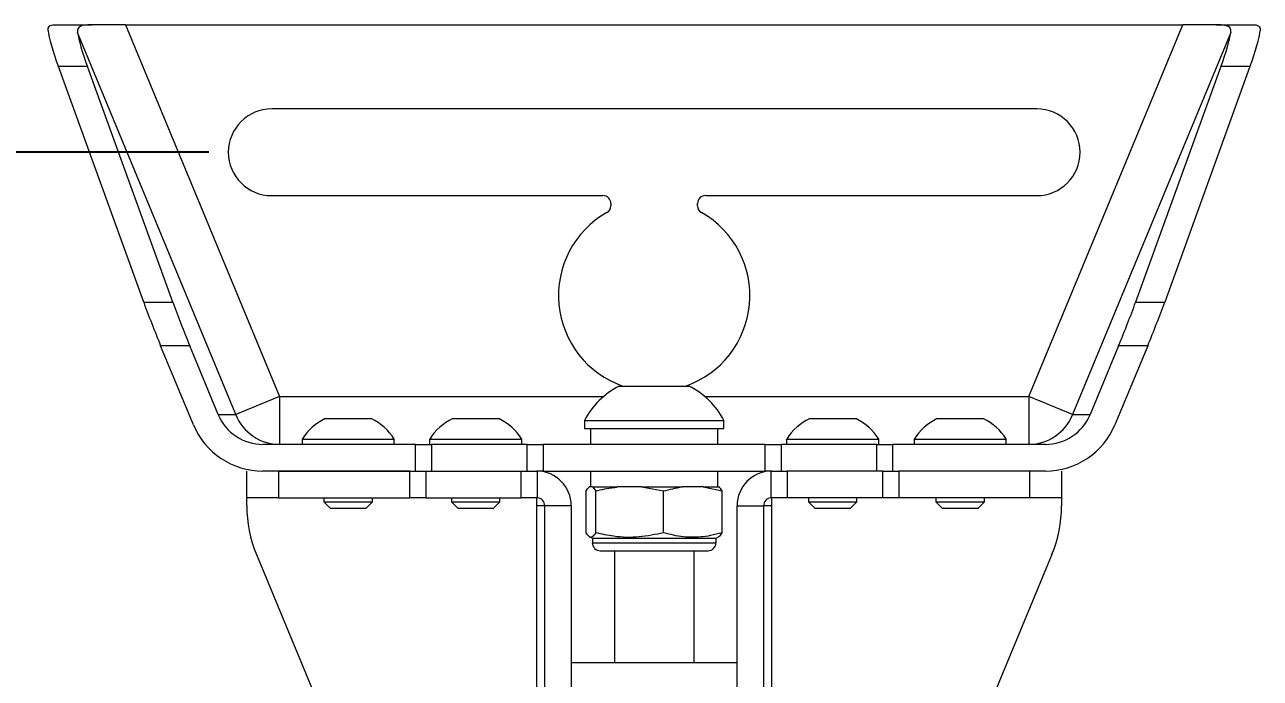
# Model space of a CAD drawing. Header units: millimetres. Extents: x -71336 to -35435, y -26189 to 22712.
# Drawn here: x -69193.8 to -69070.7, y -17162.9 to -17097.9 of the extents above; entities that cross this region are included whole.
import ezdxf

# ---------------------------------------------------------------- set-up
doc = ezdxf.new("R2010")
doc.units = ezdxf.units.MM
doc.layers.add('SC - Dimensions', color=1, linetype='Continuous')
doc.layers.add('SC - Equipment', color=7, linetype='Continuous', lineweight=13)
doc.styles.get("Standard").update_dxf_attribs({"font": 'arial.ttf', "height": 35})
doc.dimstyles.new('MJC', dxfattribs={"dimscale": 25, "dimtxt": 35, "dimasz": 1, "dimexe": 0.25, "dimexo": 0.25, "dimgap": 0.25, "dimtad": 1, "dimdec": 0, "dimzin": 0, "dimdsep": 46, "dimtxsty": 'Standard', "dimcen": 0.09, "dimclrd": 1, "dimclre": 1, "dimclrt": 7, "dimadec": 0, "dimazin": 0, "dimtfac": 1, "dimtdec": 0, "dimtofl": 0, "dimtmove": 0, "dimatfit": 3, "dimfxl": 1, "dimtolj": 1, "dimtzin": 0, "dimarcsym": 0})

# ---------------------------------------------------------------- blocks, each defined once
blk = doc.blocks.new('*D141')
at = {"layer": 'Defpoints', "color": 0, "transparency": 16777216}
for p in [(-69169.2, -17110.55), (-69710.69, -17516.96), (-69169.2, -17516.96)]:
    blk.add_point(p, dxfattribs=at)
at = {"layer": 'SC - Dimensions', "color": 1, "lineweight": -2, "transparency": 16777216}
for p, q in [((-69175.45, -17110.55), (-69716.94, -17110.55)), ((-69710.69, -17135.55), (-69710.69, -17491.96)), ((-69175.45, -17516.96), (-69716.94, -17516.96))]:
    blk.add_line(p, q, dxfattribs=at)
at = {"layer": 'SC - Dimensions', "color": 1, "transparency": 16777216}
for points in [[(-69714.86, -17135.55), (-69706.53, -17135.55), (-69710.69, -17110.55)], [(-69714.86, -17491.96), (-69706.53, -17491.96), (-69710.69, -17516.96)]]:
    blk.add_solid(points, dxfattribs=at)
at = {"layer": 'SC - Dimensions', "color": 7, "transparency": 16777216, "insert": (-69734.81, -17313.75), "char_height": 35, "attachment_point": 5, "rotation": 90}
blk.add_mtext('\\A1;406', dxfattribs=at)
blk = doc.blocks.new('CHIEF MSM1U - FRONT')
at = {"layer": 'SC - Equipment', "color": 146, "true_color": 0x105689}
for p, q in [((-327.85, 317.5), (-324.18, 317.5)), ((-309.87, 278.67), (-325.64, 316.74)), ((-320.85, 317.5), (-324.18, 317.5)), ((-320.85, 317.5), (-305.51, 280.47)), ((-320.85, 317.5), (-215.56, 317.5)), ((-230.9, 280.47), (-215.56, 317.5)), ((-210.76, 316.74), (-226.53, 278.67)), ((-212.23, 317.5), (-215.56, 317.5)), ((-212.23, 317.5), (-208.56, 317.5)), ((-324.65, 313.33), (-327.55, 313.33)), ((-319.05, 289.88), (-327.55, 313.33)), ((-316.15, 289.88), (-324.65, 313.33)), ((-211.76, 313.33), (-220.25, 289.88)), ((-208.86, 313.33), (-217.35, 289.88)), ((-208.86, 313.33), (-211.76, 313.33)), ((-230.1, 309.12), (-306.3, 309.12)), ((-306.3, 300.49), (-273.31, 300.49)), ((-263.09, 300.49), (-230.1, 300.49)), ((-272.52, 299.69), (-272.52, 299.48)), ((-263.89, 299.48), (-263.89, 299.69)), ((-319.05, 289.88), (-316.15, 289.88)), ((-220.25, 289.88), (-217.35, 289.88)), ((-314.46, 285.54), (-317.36, 285.54)), ((-314.1, 277.66), (-317.36, 285.54)), ((-311.62, 278.67), (-314.46, 285.54)), ((-221.94, 285.54), (-224.79, 278.67)), ((-219.04, 285.54), (-222.31, 277.66)), ((-219.04, 285.54), (-221.94, 285.54)), ((-271.68, 281.52), (-269.03, 281.52)), ((-269.03, 281.52), (-264.73, 281.52)), ((-305.51, 280.47), (-309.87, 278.67)), ((-305.51, 280.47), (-305.51, 275.71)), ((-305.51, 280.47), (-273.26, 280.47)), ((-263.15, 280.47), (-230.9, 280.47)), ((-230.9, 280.47), (-230.9, 275.71)), ((-226.53, 278.67), (-230.9, 280.47)), ((-311.62, 278.67), (-309.87, 278.67)), ((-300.98, 278.28), (-297.53, 278.28)), ((-297.53, 278.28), (-296.39, 278.28)), ((-288.28, 278.28), (-285.44, 278.28)), ((-285.44, 278.28), (-283.69, 278.28)), ((-252.72, 278.28), (-250.25, 278.28)), ((-250.25, 278.28), (-248.13, 278.28)), ((-240.02, 278.28), (-237.78, 278.28)), ((-237.78, 278.28), (-235.43, 278.28)), ((-226.53, 278.67), (-224.79, 278.67)), ((-275.15, 278.09), (-275.15, 277.3)), ((-275.15, 278.09), (-269.86, 278.09)), ((-275.15, 277.3), (-269.86, 277.3)), ((-274.55, 277.3), (-274.55, 275.71)), ((-269.86, 278.09), (-261.26, 278.09)), ((-269.86, 277.3), (-261.26, 277.3)), ((-261.85, 275.71), (-261.85, 277.3)), ((-261.26, 277.3), (-261.26, 278.09)), ((-291.96, 275.71), (-307.17, 275.71)), ((-303.27, 276.22), (-303.27, 275.71)), ((-303.27, 276.22), (-296.38, 276.22)), ((-296.38, 276.22), (-294.1, 276.22)), ((-294.1, 275.71), (-294.1, 276.22)), ((-291.96, 273.05), (-291.96, 275.71)), ((-291.96, 275.71), (-290.37, 275.71)), ((-290.57, 276.22), (-290.57, 275.71)), ((-290.57, 276.22), (-284.9, 276.22)), ((-290.37, 275.71), (-290.37, 273.05)), ((-280.85, 275.71), (-290.37, 275.71)), ((-284.9, 276.22), (-281.4, 276.22)), ((-281.4, 275.71), (-281.4, 276.22)), ((-280.85, 273.05), (-280.85, 275.71)), ((-280.85, 275.71), (-279.26, 275.71)), ((-279.26, 275.71), (-279.26, 273.05)), ((-257.15, 275.71), (-279.26, 275.71)), ((-257.15, 273.05), (-257.15, 275.71)), ((-257.15, 275.71), (-255.56, 275.71)), ((-255.56, 275.71), (-255.56, 273.05)), ((-246.03, 275.71), (-255.56, 275.71)), ((-255.01, 276.22), (-255.01, 275.71)), ((-255.01, 276.22), (-250.07, 276.22)), ((-250.07, 276.22), (-245.84, 276.22)), ((-246.03, 273.05), (-246.03, 275.71)), ((-246.03, 275.71), (-244.45, 275.71)), ((-245.84, 275.71), (-245.84, 276.22)), ((-244.45, 275.71), (-244.45, 273.05)), ((-229.24, 275.71), (-244.45, 275.71)), ((-242.31, 276.22), (-242.31, 275.71)), ((-242.31, 276.22), (-237.84, 276.22)), ((-237.84, 276.22), (-233.14, 276.22)), ((-233.14, 275.71), (-233.14, 276.22)), ((-308.78, 270.4), (-308.78, 273.05)), ((-292.55, 273.05), (-307.17, 273.05)), ((-305.61, 273.05), (-305.61, 270.4)), ((-305.61, 273.05), (-292.55, 273.05)), ((-292.55, 270.4), (-292.55, 273.05)), ((-292.55, 273.05), (-290.96, 273.05)), ((-290.96, 273.05), (-290.96, 270.4)), ((-290.96, 273.05), (-281.44, 273.05)), ((-281.44, 270.4), (-281.44, 273.05)), ((-281.44, 273.05), (-279.91, 273.05)), ((-279.91, 273.05), (-279.85, 273.05)), ((-279.26, 273.05), (-279.91, 273.05)), ((-279.85, 273.05), (-279.85, 270.4)), ((-279.26, 273.05), (-257.15, 273.05)), ((-274.55, 273.05), (-274.55, 271.47)), ((-261.85, 271.47), (-261.85, 273.05)), ((-256.5, 273.05), (-257.15, 273.05)), ((-256.55, 270.4), (-256.55, 273.05)), ((-256.55, 273.05), (-256.5, 273.05)), ((-256.5, 273.05), (-254.97, 273.05)), ((-254.97, 273.05), (-254.97, 270.4)), ((-245.44, 273.05), (-254.97, 273.05)), ((-245.44, 270.4), (-245.44, 273.05)), ((-245.44, 273.05), (-243.85, 273.05)), ((-243.85, 273.05), (-243.85, 270.4)), ((-230.8, 273.05), (-243.85, 273.05)), ((-229.24, 273.05), (-243.85, 273.05)), ((-230.8, 270.4), (-230.8, 273.05)), ((-227.63, 273.05), (-227.63, 270.4)), ((-274.97, 266.91), (-274.97, 271.07)), ((-274.34, 271.47), (-274.67, 271.47)), ((-274.34, 271.47), (-274.03, 271.07)), ((-274.34, 271.47), (-271.85, 271.47)), ((-274.03, 266.91), (-274.03, 271.07)), ((-269.45, 271.47), (-271.85, 271.47)), ((-269.45, 271.47), (-267.27, 271.07)), ((-269.45, 271.47), (-265.38, 271.47)), ((-267.27, 266.91), (-267.27, 271.07)), ((-263.32, 271.47), (-265.38, 271.47)), ((-263.32, 271.47), (-261.44, 271.07)), ((-263.32, 271.47), (-261.74, 271.47)), ((-261.44, 266.91), (-261.44, 271.07)), ((-305.61, 270.4), (-308.78, 270.4)), ((-308.78, 269.6), (-308.78, 270.4)), ((-305.61, 270.4), (-292.55, 270.4)), ((-301.1, 270.4), (-301.1, 269.99)), ((-301.1, 269.99), (-300.47, 269.36)), ((-301.1, 269.99), (-297.47, 269.99)), ((-297.47, 269.99), (-296.27, 269.99)), ((-296.9, 269.36), (-296.27, 269.99)), ((-296.27, 269.99), (-296.27, 270.4)), ((-290.96, 270.4), (-292.55, 270.4)), ((-290.96, 270.4), (-281.44, 270.4)), ((-288.4, 270.4), (-288.4, 269.99)), ((-288.4, 269.99), (-287.77, 269.36)), ((-288.4, 269.99), (-285.41, 269.99)), ((-285.41, 269.99), (-283.57, 269.99)), ((-284.2, 269.36), (-283.57, 269.99)), ((-283.57, 269.99), (-283.57, 270.4)), ((-279.91, 270.4), (-281.44, 270.4)), ((-279.85, 270.4), (-279.91, 270.4)), ((-279.91, 270.4), (-279.91, 269.6)), ((-279.12, 269.6), (-279.91, 269.6)), ((-279.91, 269.6), (-279.91, 250.83)), ((-276.46, 269.6), (-279.12, 269.6)), ((-279.12, 269.6), (-279.12, 230.61)), ((-276.46, 269.6), (-276.46, 230.61)), ((-259.95, 269.6), (-257.29, 269.6)), ((-259.95, 230.61), (-259.95, 269.6)), ((-257.29, 230.61), (-257.29, 269.6)), ((-256.5, 269.6), (-257.29, 269.6)), ((-256.5, 270.4), (-256.55, 270.4)), ((-254.97, 270.4), (-256.5, 270.4)), ((-256.5, 269.6), (-256.5, 270.4)), ((-256.5, 250.83), (-256.5, 269.6)), ((-245.44, 270.4), (-254.97, 270.4)), ((-252.84, 270.4), (-252.84, 269.99)), ((-252.84, 269.99), (-252.21, 269.36)), ((-252.84, 269.99), (-250.24, 269.99)), ((-250.24, 269.99), (-248.01, 269.99)), ((-248.64, 269.36), (-248.01, 269.99)), ((-248.01, 269.99), (-248.01, 270.4)), ((-243.85, 270.4), (-245.44, 270.4)), ((-230.8, 270.4), (-243.85, 270.4)), ((-240.14, 270.4), (-240.14, 269.99)), ((-240.14, 269.99), (-239.51, 269.36)), ((-240.14, 269.99), (-237.79, 269.99)), ((-237.79, 269.99), (-235.31, 269.99)), ((-235.94, 269.36), (-235.31, 269.99)), ((-235.31, 269.99), (-235.31, 270.4)), ((-227.63, 270.4), (-230.8, 270.4)), ((-227.63, 270.4), (-227.63, 269.6)), ((-300.47, 269.36), (-297.79, 269.36)), ((-297.79, 269.36), (-296.9, 269.36)), ((-287.77, 269.36), (-285.56, 269.36)), ((-285.56, 269.36), (-284.2, 269.36)), ((-252.21, 269.36), (-250.29, 269.36)), ((-250.29, 269.36), (-248.64, 269.36)), ((-239.51, 269.36), (-237.77, 269.36)), ((-237.77, 269.36), (-235.94, 269.36)), ((-274.63, 266.49), (-274.36, 266.37)), ((-274.36, 266.37), (-274.36, 265.91)), ((-274.36, 266.37), (-273.1, 266.37)), ((-274.36, 265.91), (-273.1, 265.91)), ((-273.1, 266.37), (-262.04, 266.37)), ((-273.1, 265.91), (-262.04, 265.91)), ((-262.04, 266.37), (-261.78, 266.49)), ((-262.04, 265.91), (-262.04, 266.37)), ((-307.81, 264.74), (-295.18, 234.25)), ((-273.57, 265.12), (-272.47, 265.12)), ((-272.47, 265.12), (-262.84, 265.12)), ((-272.17, 265.12), (-272.17, 254)), ((-264.23, 254), (-264.23, 265.12)), ((-228.59, 264.74), (-241.22, 234.25)), ((-276.46, 254), (-259.95, 254))]:
    blk.add_line(p, q, dxfattribs=at)
for centre, radius, start, end in [((-306.3, 304.8), 4.32, 90, 270), ((-230.1, 304.8), 4.32, 270, 90), ((-273.31, 299.69), 0.794, 0, 90), ((-263.09, 299.69), 0.794, 90, 180), ((-273.31, 299.48), 0.794, 299.6951, 0), ((-263.09, 299.48), 0.794, 180, 240.3049), ((-268.2, 290.52), 9.53, 119.6951, 250.9206), ((-268.2, 290.52), 9.53, 289.0794, 60.3049), ((-268.2, 274.52), 7.81, 116.4163, 152.8457), ((-268.2, 274.52), 7.81, 27.1543, 63.5837), ((-305.5, 280.43), 4.72, 201.913, 269.8503), ((-298.68, 273.42), 5.37, 115.2526, 148.5637), ((-298.68, 273.42), 5.37, 31.4363, 64.7474), ((-285.98, 273.42), 5.37, 115.2526, 148.5637), ((-285.98, 273.42), 5.37, 31.4363, 64.7474), ((-250.42, 273.42), 5.37, 115.2526, 148.5637), ((-250.42, 273.42), 5.37, 31.4363, 64.7474), ((-237.72, 273.42), 5.37, 115.2526, 148.5637), ((-237.72, 273.42), 5.37, 31.4363, 64.7474), ((-230.91, 280.43), 4.72, 270.1497, 338.087), ((-279.91, 269.6), 3.45, 0, 89.0537), ((-256.5, 269.6), 3.45, 90.9463, 180), ((-296.08, 269.6), 12.7, 180, 202.5), ((-279.91, 269.6), 0.794, 0, 85.8828), ((-256.5, 269.6), 0.794, 94.1172, 180), ((-240.33, 269.6), 12.7, 337.5, 0), ((-273.57, 265.91), 0.794, 180, 270), ((-262.84, 265.91), 0.794, 270, 0)]:
    blk.add_arc(centre, radius, start, end, dxfattribs=at)
for centre, major_axis, ratio, start_param, end_param in [((-325.8, 311.15), (-2.67, 6.34), 0.121318, 0.382514, 1.170639), ((-322.9, 311.15), (-2.67, 6.34), 0.121318, 0.443597, 1.170639), ((-213.51, 311.15), (2.67, 6.34), 0.121318, 5.112546, 5.839588), ((-210.61, 311.15), (2.67, 6.34), 0.121318, 5.112546, 5.900671), ((-315.55, 285.54), (-5.35, 12.68), 0.121318, 1.170639, 1.519705), ((-312.65, 285.54), (-5.35, 12.68), 0.121318, 1.170639, 1.519705), ((-223.75, 285.54), (5.35, 12.68), 0.121318, 4.76348, 5.112546), ((-220.85, 285.54), (5.35, 12.68), 0.121318, 4.76348, 5.112546), ((-307.17, 280.47), (4.81, 0), 0.989999, 3.530751, 4.712389), ((-229.24, 280.47), (-4.81, 0), 0.989999, 1.570796, 2.752435), ((-307.17, 280.47), (7.49, 0), 0.989999, 3.530751, 4.712389), ((-229.24, 280.47), (-7.49, 0), 0.989999, 1.570796, 2.752435)]:
    blk.add_ellipse(centre, major_axis=major_axis, ratio=ratio, start_param=start_param, end_param=end_param, dxfattribs=at)
for points, knots in [([(-328.57, 316.92), (-328.57, 317), (-328.57, 317.18), (-328.46, 317.36), (-328.25, 317.47), (-328.03, 317.5), (-327.88, 317.5), (-327.85, 317.5)], [0, 0, 0, 0, 0.2294417, 0.4660317, 0.695504, 0.9315198, 1, 1, 1, 1]), ([(-324.18, 317.5), (-324.47, 317.5), (-325.06, 317.48), (-325.57, 317.27), (-325.67, 316.96), (-325.65, 316.77), (-325.64, 316.74)], [0, 0, 0, 0, 0.3262274, 0.6546649, 0.950379, 1, 1, 1, 1]), ([(-210.76, 316.74), (-210.76, 316.9), (-210.77, 317.21), (-211.2, 317.43), (-211.74, 317.5), (-212.11, 317.5), (-212.23, 317.5)], [0, 0, 0, 0, 0.29513, 0.590794, 0.876067, 1, 1, 1, 1]), ([(-208.56, 317.5), (-208.45, 317.5), (-208.23, 317.49), (-208, 317.4), (-207.86, 317.24), (-207.83, 317.06), (-207.84, 316.94), (-207.84, 316.92)], [0, 0, 0, 0, 0.230948, 0.467784, 0.698992, 0.937725, 1, 1, 1, 1]), ([(-274.97, 271.07), (-274.89, 271.21), (-274.79, 271.37), (-274.68, 271.45), (-274.67, 271.47)], [0, 0, 0, 0, 0.83206, 1, 1, 1, 1]), ([(-274.03, 271.07), (-273.43, 271.21), (-272.71, 271.37), (-271.97, 271.45), (-271.85, 271.47)], [0, 0, 0, 0, 0.832059, 1, 1, 1, 1]), ([(-267.27, 271.07), (-266.65, 271.23), (-266.03, 271.39), (-265.39, 271.47), (-265.38, 271.47)], [0, 0, 0, 0, 0.989982, 1, 1, 1, 1]), ([(-261.44, 271.07), (-261.52, 271.21), (-261.62, 271.37), (-261.72, 271.45), (-261.74, 271.47)], [0, 0, 0, 0, 0.83206, 1, 1, 1, 1]), ([(-274.03, 266.91), (-274.15, 266.74), (-274.37, 266.39), (-274.69, 266.46), (-274.89, 266.78), (-274.97, 266.91)], [0, 0, 0, 0, 0.359917, 0.730734, 1, 1, 1, 1]), ([(-267.27, 266.91), (-268.07, 266.74), (-269.71, 266.39), (-272.01, 266.46), (-273.43, 266.78), (-274.03, 266.91)], [0, 0, 0, 0, 0.359917, 0.730734, 1, 1, 1, 1]), ([(-261.44, 266.91), (-261.82, 266.81), (-262.84, 266.54), (-264.56, 266.38), (-266.12, 266.6), (-267.02, 266.85), (-267.27, 266.91)], [0, 0, 0, 0, 0.200135, 0.530787, 0.871441, 1, 1, 1, 1]), ([(-261.8, 266.54), (-261.76, 266.54), (-261.64, 266.54), (-261.52, 266.76), (-261.44, 266.91)], [0, 0, 0, 0, 0.308364, 1, 1, 1, 1])]:
    blk.add_open_spline(points, degree=3, knots=knots, dxfattribs=at)

msp = doc.modelspace()

# ---------------------------------------------------------------- block references
at = {"layer": 'SC - Equipment'}
msp.add_blockref('CHIEF MSM1U - FRONT', (-68862.899, -17415.356), dxfattribs=at)

# ---------------------------------------------------------------- dimensions: what is measured, and where the dimension line sits
at = {"layer": 'SC - Dimensions'}
dim = msp.add_linear_dim(base=(-69710.694, -17516.958), p1=(-69169.203, -17110.551), p2=(-69169.203, -17516.958), angle=90, dimstyle='MJC', dxfattribs=at)
dim.commit()
dim.dimension.update_dxf_attribs({"geometry": '*D141', "text_midpoint": (-69734.814, -17313.755)})

doc.saveas('drawing.dxf')
